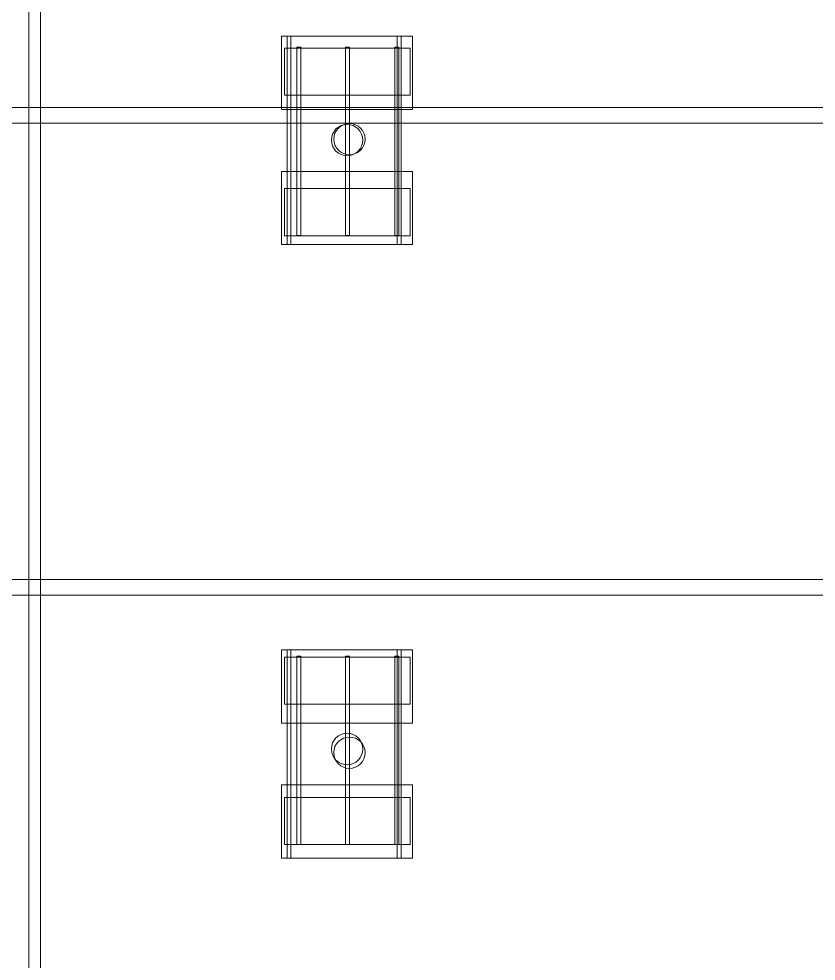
# Model space of a CAD drawing. Header units: inches. Extents: x -10671 to 1761, y -674 to 7170.
# Drawn here: x -3984.3 to -3679.6, y 2754.8 to 3114.8 of the extents above; entities that cross this region are included whole.
import ezdxf

# ---------------------------------------------------------------- set-up
doc = ezdxf.new("R2010")
doc.units = ezdxf.units.IN
doc.header["$LTSCALE"] = 19.2
doc.header["$MEASUREMENT"] = 0
for name, color, linetype, lineweight, true_color in [('PDF', 6, 'Continuous', 5, 0xff00ff), ('Venue-Airwall Closed', 7, 'Continuous', 5, 0x000000), ('Venue-Rigging Steel-High', 7, 'Continuous', 5, 0x800000)]:
    doc.layers.add(name, color=color, linetype=linetype, lineweight=lineweight, true_color=true_color)
doc.layers.add('Venue-Ceiling-Lights', color=7, linetype='Continuous', lineweight=5)

# ---------------------------------------------------------------- blocks, each defined once
blk = doc.blocks.new('Group-1822-1')
at = {"layer": 'PDF'}
for points in [[(-3860.03, 3074.42, 388), (-3860.03, 3074.42, 398), (-3858.86, 3074.53, 398), (-3858.86, 3074.53, 388)], [(-3858.86, 3074.53, 388), (-3858.86, 3074.53, 398), (-3857.69, 3074.42, 398), (-3857.69, 3074.42, 388)], [(-3864.4, 3070.83, 388), (-3864.4, 3070.83, 398), (-3863.85, 3071.87, 398), (-3863.85, 3071.87, 388)], [(-3863.85, 3071.87, 388), (-3863.85, 3071.87, 398), (-3863.1, 3072.78, 398), (-3863.1, 3072.78, 388)], [(-3863.1, 3072.78, 388), (-3863.1, 3072.78, 398), (-3862.19, 3073.52, 398), (-3862.19, 3073.52, 388)], [(-3862.19, 3073.52, 388), (-3862.19, 3073.52, 398), (-3861.15, 3074.08, 398), (-3861.15, 3074.08, 388)], [(-3861.15, 3074.08, 388), (-3861.15, 3074.08, 398), (-3860.03, 3074.42, 398), (-3860.03, 3074.42, 388)], [(-3857.69, 3074.42, 388), (-3857.69, 3074.42, 398), (-3856.56, 3074.08, 398), (-3856.56, 3074.08, 388)], [(-3856.56, 3074.08, 388), (-3856.56, 3074.08, 398), (-3855.52, 3073.52, 398), (-3855.52, 3073.52, 388)], [(-3855.52, 3073.52, 388), (-3855.52, 3073.52, 398), (-3854.61, 3072.78, 398), (-3854.61, 3072.78, 388)], [(-3854.61, 3072.78, 388), (-3854.61, 3072.78, 398), (-3853.87, 3071.87, 398), (-3853.87, 3071.87, 388)], [(-3853.87, 3071.87, 388), (-3853.87, 3071.87, 398), (-3853.31, 3070.83, 398), (-3853.31, 3070.83, 388)], [(-3864.86, 3068.53, 388), (-3864.86, 3068.53, 398), (-3864.74, 3069.7, 398), (-3864.74, 3069.7, 388)], [(-3864.74, 3067.36, 388), (-3864.74, 3067.36, 398), (-3864.86, 3068.53, 398), (-3864.86, 3068.53, 388)], [(-3864.74, 3069.7, 388), (-3864.74, 3069.7, 398), (-3864.4, 3070.83, 398), (-3864.4, 3070.83, 388)], [(-3864.4, 3066.24, 388), (-3864.4, 3066.24, 398), (-3864.74, 3067.36, 398), (-3864.74, 3067.36, 388)], [(-3853.31, 3070.83, 388), (-3853.31, 3070.83, 398), (-3852.97, 3069.7, 398), (-3852.97, 3069.7, 388)], [(-3852.97, 3067.36, 388), (-3852.97, 3067.36, 398), (-3853.31, 3066.24, 398), (-3853.31, 3066.24, 388)], [(-3852.97, 3069.7, 388), (-3852.97, 3069.7, 398), (-3852.86, 3068.53, 398), (-3852.86, 3068.53, 388)], [(-3852.86, 3068.53, 388), (-3852.86, 3068.53, 398), (-3852.97, 3067.36, 398), (-3852.97, 3067.36, 388)], [(-3863.85, 3065.2, 388), (-3863.85, 3065.2, 398), (-3864.4, 3066.24, 398), (-3864.4, 3066.24, 388)], [(-3863.1, 3064.29, 388), (-3863.1, 3064.29, 398), (-3863.85, 3065.2, 398), (-3863.85, 3065.2, 388)], [(-3862.19, 3063.54, 388), (-3862.19, 3063.54, 398), (-3863.1, 3064.29, 398), (-3863.1, 3064.29, 388)], [(-3854.61, 3064.29, 388), (-3854.61, 3064.29, 398), (-3855.52, 3063.54, 398), (-3855.52, 3063.54, 388)], [(-3853.87, 3065.2, 388), (-3853.87, 3065.2, 398), (-3854.61, 3064.29, 398), (-3854.61, 3064.29, 388)], [(-3853.31, 3066.24, 388), (-3853.31, 3066.24, 398), (-3853.87, 3065.2, 398), (-3853.87, 3065.2, 388)], [(-3861.15, 3062.99, 388), (-3861.15, 3062.99, 398), (-3862.19, 3063.54, 398), (-3862.19, 3063.54, 388)], [(-3860.03, 3062.65, 388), (-3860.03, 3062.65, 398), (-3861.15, 3062.99, 398), (-3861.15, 3062.99, 388)], [(-3858.86, 3062.53, 388), (-3858.86, 3062.53, 398), (-3860.03, 3062.65, 398), (-3860.03, 3062.65, 388)], [(-3857.69, 3062.65, 388), (-3857.69, 3062.65, 398), (-3858.86, 3062.53, 398), (-3858.86, 3062.53, 388)], [(-3856.56, 3062.99, 388), (-3856.56, 3062.99, 398), (-3857.69, 3062.65, 398), (-3857.69, 3062.65, 388)], [(-3855.52, 3063.54, 388), (-3855.52, 3063.54, 398), (-3856.56, 3062.99, 398), (-3856.56, 3062.99, 388)]]:
    blk.add_3dface(points, dxfattribs=at)
for points, invisible_edges in [([(-3860.03, 3074.42, 398), (-3858.86, 3074.53, 398), (-3857.69, 3074.42, 398), (-3860.03, 3074.42, 398)], 12), ([(-3857.69, 3074.42, 388), (-3858.86, 3074.53, 388), (-3860.03, 3074.42, 388), (-3857.69, 3074.42, 388)], 12), ([(-3864.74, 3067.36, 398), (-3862.19, 3073.52, 398), (-3857.69, 3074.42, 398), (-3864.74, 3067.36, 398)], 15), ([(-3864.74, 3067.36, 398), (-3857.69, 3074.42, 398), (-3852.97, 3067.36, 398), (-3864.74, 3067.36, 398)], 15), ([(-3864.74, 3067.36, 398), (-3863.85, 3071.87, 398), (-3862.19, 3073.52, 398), (-3864.74, 3067.36, 398)], 15), ([(-3864.74, 3069.7, 398), (-3864.4, 3070.83, 398), (-3863.85, 3071.87, 398), (-3864.74, 3069.7, 398)], 12), ([(-3864.74, 3067.36, 398), (-3864.74, 3069.7, 398), (-3863.85, 3071.87, 398), (-3864.74, 3067.36, 398)], 15), ([(-3863.85, 3071.87, 388), (-3864.4, 3070.83, 388), (-3864.74, 3069.7, 388), (-3863.85, 3071.87, 388)], 12), ([(-3863.85, 3071.87, 388), (-3864.74, 3069.7, 388), (-3864.74, 3067.36, 388), (-3863.85, 3071.87, 388)], 15), ([(-3863.85, 3071.87, 388), (-3864.74, 3067.36, 388), (-3863.1, 3064.29, 388), (-3863.85, 3071.87, 388)], 15), ([(-3860.03, 3074.42, 388), (-3862.19, 3073.52, 388), (-3863.85, 3071.87, 388), (-3860.03, 3074.42, 388)], 15), ([(-3855.52, 3073.52, 388), (-3860.03, 3074.42, 388), (-3863.85, 3071.87, 388), (-3855.52, 3073.52, 388)], 15), ([(-3863.85, 3071.87, 398), (-3863.1, 3072.78, 398), (-3862.19, 3073.52, 398), (-3863.85, 3071.87, 398)], 12), ([(-3862.19, 3073.52, 388), (-3863.1, 3072.78, 388), (-3863.85, 3071.87, 388), (-3862.19, 3073.52, 388)], 12), ([(-3852.97, 3067.36, 388), (-3855.52, 3073.52, 388), (-3863.85, 3071.87, 388), (-3852.97, 3067.36, 388)], 15), ([(-3863.85, 3071.87, 388), (-3863.1, 3064.29, 388), (-3852.97, 3067.36, 388), (-3863.85, 3071.87, 388)], 15), ([(-3862.19, 3073.52, 398), (-3861.15, 3074.08, 398), (-3860.03, 3074.42, 398), (-3862.19, 3073.52, 398)], 12), ([(-3862.19, 3073.52, 398), (-3860.03, 3074.42, 398), (-3857.69, 3074.42, 398), (-3862.19, 3073.52, 398)], 15), ([(-3860.03, 3074.42, 388), (-3861.15, 3074.08, 388), (-3862.19, 3073.52, 388), (-3860.03, 3074.42, 388)], 12), ([(-3855.52, 3073.52, 388), (-3857.69, 3074.42, 388), (-3860.03, 3074.42, 388), (-3855.52, 3073.52, 388)], 15), ([(-3857.69, 3074.42, 398), (-3856.56, 3074.08, 398), (-3855.52, 3073.52, 398), (-3857.69, 3074.42, 398)], 12), ([(-3857.69, 3074.42, 398), (-3855.52, 3073.52, 398), (-3853.87, 3071.87, 398), (-3857.69, 3074.42, 398)], 15), ([(-3857.69, 3074.42, 398), (-3853.87, 3071.87, 398), (-3852.97, 3067.36, 398), (-3857.69, 3074.42, 398)], 15), ([(-3855.52, 3073.52, 388), (-3856.56, 3074.08, 388), (-3857.69, 3074.42, 388), (-3855.52, 3073.52, 388)], 12), ([(-3855.52, 3073.52, 398), (-3854.61, 3072.78, 398), (-3853.87, 3071.87, 398), (-3855.52, 3073.52, 398)], 12), ([(-3853.87, 3071.87, 388), (-3854.61, 3072.78, 388), (-3855.52, 3073.52, 388), (-3853.87, 3071.87, 388)], 12), ([(-3852.97, 3067.36, 388), (-3853.87, 3071.87, 388), (-3855.52, 3073.52, 388), (-3852.97, 3067.36, 388)], 15), ([(-3853.87, 3071.87, 398), (-3853.31, 3070.83, 398), (-3852.97, 3069.7, 398), (-3853.87, 3071.87, 398)], 12), ([(-3853.87, 3071.87, 398), (-3852.97, 3069.7, 398), (-3852.97, 3067.36, 398), (-3853.87, 3071.87, 398)], 15), ([(-3852.97, 3069.7, 388), (-3853.31, 3070.83, 388), (-3853.87, 3071.87, 388), (-3852.97, 3069.7, 388)], 12), ([(-3852.97, 3067.36, 388), (-3852.97, 3069.7, 388), (-3853.87, 3071.87, 388), (-3852.97, 3067.36, 388)], 15), ([(-3864.74, 3067.36, 398), (-3864.86, 3068.53, 398), (-3864.74, 3069.7, 398), (-3864.74, 3067.36, 398)], 12), ([(-3864.74, 3069.7, 388), (-3864.86, 3068.53, 388), (-3864.74, 3067.36, 388), (-3864.74, 3069.7, 388)], 12), ([(-3863.1, 3064.29, 398), (-3864.4, 3066.24, 398), (-3864.74, 3067.36, 398), (-3863.1, 3064.29, 398)], 13), ([(-3857.69, 3062.65, 398), (-3863.1, 3064.29, 398), (-3864.74, 3067.36, 398), (-3857.69, 3062.65, 398)], 15), ([(-3852.97, 3067.36, 398), (-3857.69, 3062.65, 398), (-3864.74, 3067.36, 398), (-3852.97, 3067.36, 398)], 15), ([(-3864.74, 3067.36, 388), (-3864.4, 3066.24, 388), (-3863.1, 3064.29, 388), (-3864.74, 3067.36, 388)], 14), ([(-3863.1, 3064.29, 388), (-3857.69, 3062.65, 388), (-3852.97, 3067.36, 388), (-3863.1, 3064.29, 388)], 15), ([(-3852.97, 3067.36, 398), (-3854.61, 3064.29, 398), (-3857.69, 3062.65, 398), (-3852.97, 3067.36, 398)], 15), ([(-3857.69, 3062.65, 388), (-3854.61, 3064.29, 388), (-3852.97, 3067.36, 388), (-3857.69, 3062.65, 388)], 15), ([(-3852.97, 3067.36, 398), (-3853.31, 3066.24, 398), (-3854.61, 3064.29, 398), (-3852.97, 3067.36, 398)], 14), ([(-3854.61, 3064.29, 388), (-3853.31, 3066.24, 388), (-3852.97, 3067.36, 388), (-3854.61, 3064.29, 388)], 13), ([(-3852.97, 3069.7, 398), (-3852.86, 3068.53, 398), (-3852.97, 3067.36, 398), (-3852.97, 3069.7, 398)], 12), ([(-3852.97, 3067.36, 388), (-3852.86, 3068.53, 388), (-3852.97, 3069.7, 388), (-3852.97, 3067.36, 388)], 12), ([(-3863.1, 3064.29, 398), (-3863.85, 3065.2, 398), (-3864.4, 3066.24, 398), (-3863.1, 3064.29, 398)], 12), ([(-3864.4, 3066.24, 388), (-3863.85, 3065.2, 388), (-3863.1, 3064.29, 388), (-3864.4, 3066.24, 388)], 12), ([(-3860.03, 3062.65, 398), (-3862.19, 3063.54, 398), (-3863.1, 3064.29, 398), (-3860.03, 3062.65, 398)], 13), ([(-3857.69, 3062.65, 398), (-3860.03, 3062.65, 398), (-3863.1, 3064.29, 398), (-3857.69, 3062.65, 398)], 15), ([(-3863.1, 3064.29, 388), (-3862.19, 3063.54, 388), (-3860.03, 3062.65, 388), (-3863.1, 3064.29, 388)], 14), ([(-3863.1, 3064.29, 388), (-3860.03, 3062.65, 388), (-3857.69, 3062.65, 388), (-3863.1, 3064.29, 388)], 15), ([(-3854.61, 3064.29, 398), (-3855.52, 3063.54, 398), (-3857.69, 3062.65, 398), (-3854.61, 3064.29, 398)], 14), ([(-3857.69, 3062.65, 388), (-3855.52, 3063.54, 388), (-3854.61, 3064.29, 388), (-3857.69, 3062.65, 388)], 13), ([(-3853.31, 3066.24, 398), (-3853.87, 3065.2, 398), (-3854.61, 3064.29, 398), (-3853.31, 3066.24, 398)], 12), ([(-3854.61, 3064.29, 388), (-3853.87, 3065.2, 388), (-3853.31, 3066.24, 388), (-3854.61, 3064.29, 388)], 12), ([(-3860.03, 3062.65, 398), (-3861.15, 3062.99, 398), (-3862.19, 3063.54, 398), (-3860.03, 3062.65, 398)], 12), ([(-3862.19, 3063.54, 388), (-3861.15, 3062.99, 388), (-3860.03, 3062.65, 388), (-3862.19, 3063.54, 388)], 12), ([(-3857.69, 3062.65, 398), (-3858.86, 3062.53, 398), (-3860.03, 3062.65, 398), (-3857.69, 3062.65, 398)], 12), ([(-3860.03, 3062.65, 388), (-3858.86, 3062.53, 388), (-3857.69, 3062.65, 388), (-3860.03, 3062.65, 388)], 12), ([(-3855.52, 3063.54, 398), (-3856.56, 3062.99, 398), (-3857.69, 3062.65, 398), (-3855.52, 3063.54, 398)], 12), ([(-3857.69, 3062.65, 388), (-3856.56, 3062.99, 388), (-3855.52, 3063.54, 388), (-3857.69, 3062.65, 388)], 12)]:
    blk.add_3dface(points, dxfattribs=dict(at, invisible_edges=invisible_edges))
blk = doc.blocks.new('Group-1823-1')
at = {"layer": 'PDF'}
for points in [[(-3882.73, 3103.64, 393.91), (-3882.73, 3103.64, 397.91), (-3834.73, 3103.64, 397.91), (-3834.73, 3103.64, 393.91)], [(-3882.73, 3085.64, 393.91), (-3882.73, 3085.64, 397.91), (-3882.73, 3103.64, 397.91), (-3882.73, 3103.64, 393.91)], [(-3834.73, 3103.64, 397.91), (-3882.73, 3103.64, 397.91), (-3882.73, 3085.64, 397.91), (-3834.73, 3085.64, 397.91)], [(-3834.73, 3085.64, 393.91), (-3882.73, 3085.64, 393.91), (-3882.73, 3103.64, 393.91), (-3834.73, 3103.64, 393.91)], [(-3834.73, 3103.64, 393.91), (-3834.73, 3103.64, 397.91), (-3834.73, 3085.64, 397.91), (-3834.73, 3085.64, 393.91)], [(-3834.73, 3085.64, 393.91), (-3834.73, 3085.64, 397.91), (-3882.73, 3085.64, 397.91), (-3882.73, 3085.64, 393.91)]]:
    blk.add_3dface(points, dxfattribs=at)
blk = doc.blocks.new('Group-1824-1')
at = {"layer": 'PDF'}
for points in [[(-3840.63, 3104.03, 397.97), (-3840.63, 3104.03, 398.97), (-3839.13, 3104.03, 398.97), (-3839.13, 3104.03, 397.97)], [(-3840.63, 3032.03, 397.97), (-3840.63, 3032.03, 398.97), (-3840.63, 3104.03, 398.97), (-3840.63, 3104.03, 397.97)], [(-3839.13, 3104.03, 398.97), (-3840.63, 3104.03, 398.97), (-3840.63, 3032.03, 398.97), (-3839.13, 3032.03, 398.97)], [(-3839.13, 3032.03, 397.97), (-3840.63, 3032.03, 397.97), (-3840.63, 3104.03, 397.97), (-3839.13, 3104.03, 397.97)], [(-3839.13, 3104.03, 397.97), (-3839.13, 3104.03, 398.97), (-3839.13, 3032.03, 398.97), (-3839.13, 3032.03, 397.97)], [(-3839.13, 3032.03, 397.97), (-3839.13, 3032.03, 398.97), (-3840.63, 3032.03, 398.97), (-3840.63, 3032.03, 397.97)]]:
    blk.add_3dface(points, dxfattribs=at)
blk = doc.blocks.new('Group-1825-1')
at = {"layer": 'PDF'}
for points in [[(-3859.45, 3104.03, 397.97), (-3859.45, 3104.03, 398.97), (-3857.95, 3104.03, 398.97), (-3857.95, 3104.03, 397.97)], [(-3859.45, 3032.03, 397.97), (-3859.45, 3032.03, 398.97), (-3859.45, 3104.03, 398.97), (-3859.45, 3104.03, 397.97)], [(-3857.95, 3104.03, 398.97), (-3859.45, 3104.03, 398.97), (-3859.45, 3032.03, 398.97), (-3857.95, 3032.03, 398.97)], [(-3857.95, 3032.03, 397.97), (-3859.45, 3032.03, 397.97), (-3859.45, 3104.03, 397.97), (-3857.95, 3104.03, 397.97)], [(-3857.95, 3104.03, 397.97), (-3857.95, 3104.03, 398.97), (-3857.95, 3032.03, 398.97), (-3857.95, 3032.03, 397.97)], [(-3857.95, 3032.03, 397.97), (-3857.95, 3032.03, 398.97), (-3859.45, 3032.03, 398.97), (-3859.45, 3032.03, 397.97)]]:
    blk.add_3dface(points, dxfattribs=at)
blk = doc.blocks.new('Group-1826-1')
at = {"layer": 'PDF'}
for points in [[(-3878.04, 3104.03, 397.97), (-3878.04, 3104.03, 398.97), (-3876.54, 3104.03, 398.97), (-3876.54, 3104.03, 397.97)], [(-3878.04, 3032.03, 397.97), (-3878.04, 3032.03, 398.97), (-3878.04, 3104.03, 398.97), (-3878.04, 3104.03, 397.97)], [(-3876.54, 3104.03, 398.97), (-3878.04, 3104.03, 398.97), (-3878.04, 3032.03, 398.97), (-3876.54, 3032.03, 398.97)], [(-3876.54, 3032.03, 397.97), (-3878.04, 3032.03, 397.97), (-3878.04, 3104.03, 397.97), (-3876.54, 3104.03, 397.97)], [(-3876.54, 3104.03, 397.97), (-3876.54, 3104.03, 398.97), (-3876.54, 3032.03, 398.97), (-3876.54, 3032.03, 397.97)], [(-3876.54, 3032.03, 397.97), (-3876.54, 3032.03, 398.97), (-3878.04, 3032.03, 398.97), (-3878.04, 3032.03, 397.97)]]:
    blk.add_3dface(points, dxfattribs=at)
blk = doc.blocks.new('Group-1827-1')
at = {"layer": 'PDF'}
for points in [[(-3882.73, 3050.01, 393.91), (-3882.73, 3050.01, 397.91), (-3834.73, 3050.01, 397.91), (-3834.73, 3050.01, 393.91)], [(-3882.73, 3032.01, 393.91), (-3882.73, 3032.01, 397.91), (-3882.73, 3050.01, 397.91), (-3882.73, 3050.01, 393.91)], [(-3834.73, 3050.01, 397.91), (-3882.73, 3050.01, 397.91), (-3882.73, 3032.01, 397.91), (-3834.73, 3032.01, 397.91)], [(-3834.73, 3032.01, 393.91), (-3882.73, 3032.01, 393.91), (-3882.73, 3050.01, 393.91), (-3834.73, 3050.01, 393.91)], [(-3834.73, 3050.01, 393.91), (-3834.73, 3050.01, 397.91), (-3834.73, 3032.01, 397.91), (-3834.73, 3032.01, 393.91)], [(-3834.73, 3032.01, 393.91), (-3834.73, 3032.01, 397.91), (-3882.73, 3032.01, 397.91), (-3882.73, 3032.01, 393.91)]]:
    blk.add_3dface(points, dxfattribs=at)
blk = doc.blocks.new('Group-1828-1')
at = {"layer": 'PDF'}
for name in ['Group-1823-1', 'Group-1826-1', 'Group-1825-1', 'Group-1824-1', 'Group-1822-1', 'Group-1827-1']:
    blk.add_blockref(name, (0, 0), dxfattribs=at)
blk = doc.blocks.new('Group-1829-1')
at = {"layer": 'PDF'}
for points, invisible_edges in [([(-3864.86, 2835.9, 398), (-3864.4, 2838.2, 398), (-3861.15, 2841.45, 398), (-3864.86, 2835.9, 398)], 15), ([(-3864.86, 2835.9, 398), (-3861.15, 2841.45, 398), (-3855.52, 2840.89, 398), (-3864.86, 2835.9, 398)], 15), ([(-3855.52, 2840.89, 398), (-3856.56, 2830.36, 398), (-3864.86, 2835.9, 398), (-3855.52, 2840.89, 398)], 15), ([(-3864.4, 2838.2, 398), (-3863.1, 2840.15, 398), (-3861.15, 2841.45, 398), (-3864.4, 2838.2, 398)], 15), ([(-3861.15, 2841.45, 388), (-3863.1, 2840.15, 388), (-3864.4, 2838.2, 388), (-3861.15, 2841.45, 388)], 15), ([(-3861.15, 2841.45, 388), (-3864.4, 2838.2, 388), (-3861.15, 2830.36, 388), (-3861.15, 2841.45, 388)], 15), ([(-3863.1, 2840.15, 398), (-3862.19, 2840.89, 398), (-3861.15, 2841.45, 398), (-3863.1, 2840.15, 398)], 12), ([(-3861.15, 2841.45, 388), (-3862.19, 2840.89, 388), (-3863.1, 2840.15, 388), (-3861.15, 2841.45, 388)], 12), ([(-3861.15, 2841.45, 398), (-3860.03, 2841.79, 398), (-3857.69, 2841.79, 398), (-3861.15, 2841.45, 398)], 14), ([(-3861.15, 2841.45, 398), (-3857.69, 2841.79, 398), (-3855.52, 2840.89, 398), (-3861.15, 2841.45, 398)], 15), ([(-3857.69, 2841.79, 388), (-3860.03, 2841.79, 388), (-3861.15, 2841.45, 388), (-3857.69, 2841.79, 388)], 13), ([(-3855.52, 2840.89, 388), (-3857.69, 2841.79, 388), (-3861.15, 2841.45, 388), (-3855.52, 2840.89, 388)], 15), ([(-3853.31, 2838.2, 388), (-3855.52, 2840.89, 388), (-3861.15, 2841.45, 388), (-3853.31, 2838.2, 388)], 15), ([(-3861.15, 2830.36, 388), (-3853.31, 2838.2, 388), (-3861.15, 2841.45, 388), (-3861.15, 2830.36, 388)], 15), ([(-3860.03, 2841.79, 398), (-3858.86, 2841.9, 398), (-3857.69, 2841.79, 398), (-3860.03, 2841.79, 398)], 12), ([(-3857.69, 2841.79, 388), (-3858.86, 2841.9, 388), (-3860.03, 2841.79, 388), (-3857.69, 2841.79, 388)], 12), ([(-3857.69, 2841.79, 398), (-3856.56, 2841.45, 398), (-3855.52, 2840.89, 398), (-3857.69, 2841.79, 398)], 12), ([(-3855.52, 2840.89, 388), (-3856.56, 2841.45, 388), (-3857.69, 2841.79, 388), (-3855.52, 2840.89, 388)], 12), ([(-3855.52, 2840.89, 398), (-3852.97, 2834.73, 398), (-3856.56, 2830.36, 398), (-3855.52, 2840.89, 398)], 15), ([(-3855.52, 2840.89, 398), (-3854.61, 2840.15, 398), (-3853.87, 2839.24, 398), (-3855.52, 2840.89, 398)], 12), ([(-3855.52, 2840.89, 398), (-3853.87, 2839.24, 398), (-3853.31, 2838.2, 398), (-3855.52, 2840.89, 398)], 13), ([(-3855.52, 2840.89, 398), (-3853.31, 2838.2, 398), (-3852.97, 2834.73, 398), (-3855.52, 2840.89, 398)], 15), ([(-3853.87, 2839.24, 388), (-3854.61, 2840.15, 388), (-3855.52, 2840.89, 388), (-3853.87, 2839.24, 388)], 12), ([(-3853.31, 2838.2, 388), (-3853.87, 2839.24, 388), (-3855.52, 2840.89, 388), (-3853.31, 2838.2, 388)], 14), ([(-3864.86, 2835.9, 398), (-3864.74, 2837.07, 398), (-3864.4, 2838.2, 398), (-3864.86, 2835.9, 398)], 12), ([(-3864.4, 2838.2, 388), (-3864.74, 2837.07, 388), (-3864.86, 2835.9, 388), (-3864.4, 2838.2, 388)], 12), ([(-3864.4, 2838.2, 388), (-3864.86, 2835.9, 388), (-3863.85, 2832.57, 388), (-3864.4, 2838.2, 388)], 15), ([(-3864.4, 2838.2, 398), (-3863.85, 2839.24, 398), (-3863.1, 2840.15, 398), (-3864.4, 2838.2, 398)], 12), ([(-3863.1, 2840.15, 388), (-3863.85, 2839.24, 388), (-3864.4, 2838.2, 388), (-3863.1, 2840.15, 388)], 12), ([(-3864.4, 2838.2, 388), (-3863.85, 2832.57, 388), (-3861.15, 2830.36, 388), (-3864.4, 2838.2, 388)], 15), ([(-3861.15, 2830.36, 388), (-3854.61, 2831.66, 388), (-3853.31, 2838.2, 388), (-3861.15, 2830.36, 388)], 15), ([(-3854.61, 2831.66, 388), (-3852.97, 2834.73, 388), (-3853.31, 2838.2, 388), (-3854.61, 2831.66, 388)], 15), ([(-3853.31, 2838.2, 398), (-3852.97, 2837.07, 398), (-3852.86, 2835.9, 398), (-3853.31, 2838.2, 398)], 12), ([(-3853.31, 2838.2, 398), (-3852.86, 2835.9, 398), (-3852.97, 2834.73, 398), (-3853.31, 2838.2, 398)], 13), ([(-3852.86, 2835.9, 388), (-3852.97, 2837.07, 388), (-3853.31, 2838.2, 388), (-3852.86, 2835.9, 388)], 12), ([(-3852.97, 2834.73, 388), (-3852.86, 2835.9, 388), (-3853.31, 2838.2, 388), (-3852.97, 2834.73, 388)], 14), ([(-3863.85, 2832.57, 398), (-3864.74, 2834.73, 398), (-3864.86, 2835.9, 398), (-3863.85, 2832.57, 398)], 13), ([(-3863.1, 2831.66, 398), (-3863.85, 2832.57, 398), (-3864.86, 2835.9, 398), (-3863.1, 2831.66, 398)], 14), ([(-3856.56, 2830.36, 398), (-3863.1, 2831.66, 398), (-3864.86, 2835.9, 398), (-3856.56, 2830.36, 398)], 15), ([(-3864.86, 2835.9, 388), (-3864.74, 2834.73, 388), (-3863.85, 2832.57, 388), (-3864.86, 2835.9, 388)], 14), ([(-3863.85, 2832.57, 398), (-3864.4, 2833.61, 398), (-3864.74, 2834.73, 398), (-3863.85, 2832.57, 398)], 12), ([(-3864.74, 2834.73, 388), (-3864.4, 2833.61, 388), (-3863.85, 2832.57, 388), (-3864.74, 2834.73, 388)], 12), ([(-3852.97, 2834.73, 398), (-3854.61, 2831.66, 398), (-3856.56, 2830.36, 398), (-3852.97, 2834.73, 398)], 15), ([(-3852.97, 2834.73, 398), (-3853.87, 2832.57, 398), (-3854.61, 2831.66, 398), (-3852.97, 2834.73, 398)], 13), ([(-3854.61, 2831.66, 388), (-3853.87, 2832.57, 388), (-3852.97, 2834.73, 388), (-3854.61, 2831.66, 388)], 14), ([(-3852.97, 2834.73, 398), (-3853.31, 2833.61, 398), (-3853.87, 2832.57, 398), (-3852.97, 2834.73, 398)], 12), ([(-3853.87, 2832.57, 388), (-3853.31, 2833.61, 388), (-3852.97, 2834.73, 388), (-3853.87, 2832.57, 388)], 12), ([(-3863.85, 2832.57, 388), (-3863.1, 2831.66, 388), (-3861.15, 2830.36, 388), (-3863.85, 2832.57, 388)], 14), ([(-3861.15, 2830.36, 398), (-3862.19, 2830.91, 398), (-3863.1, 2831.66, 398), (-3861.15, 2830.36, 398)], 12), ([(-3860.03, 2830.02, 398), (-3861.15, 2830.36, 398), (-3863.1, 2831.66, 398), (-3860.03, 2830.02, 398)], 14), ([(-3856.56, 2830.36, 398), (-3860.03, 2830.02, 398), (-3863.1, 2831.66, 398), (-3856.56, 2830.36, 398)], 15), ([(-3863.1, 2831.66, 388), (-3862.19, 2830.91, 388), (-3861.15, 2830.36, 388), (-3863.1, 2831.66, 388)], 12), ([(-3861.15, 2830.36, 388), (-3857.69, 2830.02, 388), (-3854.61, 2831.66, 388), (-3861.15, 2830.36, 388)], 15), ([(-3861.15, 2830.36, 388), (-3860.03, 2830.02, 388), (-3857.69, 2830.02, 388), (-3861.15, 2830.36, 388)], 14), ([(-3856.56, 2830.36, 398), (-3857.69, 2830.02, 398), (-3860.03, 2830.02, 398), (-3856.56, 2830.36, 398)], 14), ([(-3857.69, 2830.02, 398), (-3858.86, 2829.9, 398), (-3860.03, 2830.02, 398), (-3857.69, 2830.02, 398)], 12), ([(-3860.03, 2830.02, 388), (-3858.86, 2829.9, 388), (-3857.69, 2830.02, 388), (-3860.03, 2830.02, 388)], 12), ([(-3857.69, 2830.02, 388), (-3856.56, 2830.36, 388), (-3854.61, 2831.66, 388), (-3857.69, 2830.02, 388)], 14), ([(-3854.61, 2831.66, 398), (-3855.52, 2830.91, 398), (-3856.56, 2830.36, 398), (-3854.61, 2831.66, 398)], 12), ([(-3856.56, 2830.36, 388), (-3855.52, 2830.91, 388), (-3854.61, 2831.66, 388), (-3856.56, 2830.36, 388)], 12)]:
    blk.add_3dface(points, dxfattribs=dict(at, invisible_edges=invisible_edges))
for points in [[(-3863.1, 2840.15, 388), (-3863.1, 2840.15, 398), (-3862.19, 2840.89, 398), (-3862.19, 2840.89, 388)], [(-3862.19, 2840.89, 388), (-3862.19, 2840.89, 398), (-3861.15, 2841.45, 398), (-3861.15, 2841.45, 388)], [(-3861.15, 2841.45, 388), (-3861.15, 2841.45, 398), (-3860.03, 2841.79, 398), (-3860.03, 2841.79, 388)], [(-3860.03, 2841.79, 388), (-3860.03, 2841.79, 398), (-3858.86, 2841.9, 398), (-3858.86, 2841.9, 388)], [(-3858.86, 2841.9, 388), (-3858.86, 2841.9, 398), (-3857.69, 2841.79, 398), (-3857.69, 2841.79, 388)], [(-3857.69, 2841.79, 388), (-3857.69, 2841.79, 398), (-3856.56, 2841.45, 398), (-3856.56, 2841.45, 388)], [(-3856.56, 2841.45, 388), (-3856.56, 2841.45, 398), (-3855.52, 2840.89, 398), (-3855.52, 2840.89, 388)], [(-3855.52, 2840.89, 388), (-3855.52, 2840.89, 398), (-3854.61, 2840.15, 398), (-3854.61, 2840.15, 388)], [(-3864.86, 2835.9, 388), (-3864.86, 2835.9, 398), (-3864.74, 2837.07, 398), (-3864.74, 2837.07, 388)], [(-3864.74, 2837.07, 388), (-3864.74, 2837.07, 398), (-3864.4, 2838.2, 398), (-3864.4, 2838.2, 388)], [(-3864.4, 2838.2, 388), (-3864.4, 2838.2, 398), (-3863.85, 2839.24, 398), (-3863.85, 2839.24, 388)], [(-3863.85, 2839.24, 388), (-3863.85, 2839.24, 398), (-3863.1, 2840.15, 398), (-3863.1, 2840.15, 388)], [(-3854.61, 2840.15, 388), (-3854.61, 2840.15, 398), (-3853.87, 2839.24, 398), (-3853.87, 2839.24, 388)], [(-3853.87, 2839.24, 388), (-3853.87, 2839.24, 398), (-3853.31, 2838.2, 398), (-3853.31, 2838.2, 388)], [(-3853.31, 2838.2, 388), (-3853.31, 2838.2, 398), (-3852.97, 2837.07, 398), (-3852.97, 2837.07, 388)], [(-3852.97, 2837.07, 388), (-3852.97, 2837.07, 398), (-3852.86, 2835.9, 398), (-3852.86, 2835.9, 388)], [(-3864.74, 2834.73, 388), (-3864.74, 2834.73, 398), (-3864.86, 2835.9, 398), (-3864.86, 2835.9, 388)], [(-3864.4, 2833.61, 388), (-3864.4, 2833.61, 398), (-3864.74, 2834.73, 398), (-3864.74, 2834.73, 388)], [(-3863.85, 2832.57, 388), (-3863.85, 2832.57, 398), (-3864.4, 2833.61, 398), (-3864.4, 2833.61, 388)], [(-3853.31, 2833.61, 388), (-3853.31, 2833.61, 398), (-3853.87, 2832.57, 398), (-3853.87, 2832.57, 388)], [(-3852.97, 2834.73, 388), (-3852.97, 2834.73, 398), (-3853.31, 2833.61, 398), (-3853.31, 2833.61, 388)], [(-3852.86, 2835.9, 388), (-3852.86, 2835.9, 398), (-3852.97, 2834.73, 398), (-3852.97, 2834.73, 388)], [(-3863.1, 2831.66, 388), (-3863.1, 2831.66, 398), (-3863.85, 2832.57, 398), (-3863.85, 2832.57, 388)], [(-3862.19, 2830.91, 388), (-3862.19, 2830.91, 398), (-3863.1, 2831.66, 398), (-3863.1, 2831.66, 388)], [(-3861.15, 2830.36, 388), (-3861.15, 2830.36, 398), (-3862.19, 2830.91, 398), (-3862.19, 2830.91, 388)], [(-3860.03, 2830.02, 388), (-3860.03, 2830.02, 398), (-3861.15, 2830.36, 398), (-3861.15, 2830.36, 388)], [(-3858.86, 2829.9, 388), (-3858.86, 2829.9, 398), (-3860.03, 2830.02, 398), (-3860.03, 2830.02, 388)], [(-3857.69, 2830.02, 388), (-3857.69, 2830.02, 398), (-3858.86, 2829.9, 398), (-3858.86, 2829.9, 388)], [(-3856.56, 2830.36, 388), (-3856.56, 2830.36, 398), (-3857.69, 2830.02, 398), (-3857.69, 2830.02, 388)], [(-3855.52, 2830.91, 388), (-3855.52, 2830.91, 398), (-3856.56, 2830.36, 398), (-3856.56, 2830.36, 388)], [(-3854.61, 2831.66, 388), (-3854.61, 2831.66, 398), (-3855.52, 2830.91, 398), (-3855.52, 2830.91, 388)], [(-3853.87, 2832.57, 388), (-3853.87, 2832.57, 398), (-3854.61, 2831.66, 398), (-3854.61, 2831.66, 388)]]:
    blk.add_3dface(points, dxfattribs=at)
blk = doc.blocks.new('Group-1830-1')
at = {"layer": 'PDF'}
for points in [[(-3882.73, 2871.01, 393.91), (-3882.73, 2871.01, 397.91), (-3834.73, 2871.01, 397.91), (-3834.73, 2871.01, 393.91)], [(-3882.73, 2853.01, 393.91), (-3882.73, 2853.01, 397.91), (-3882.73, 2871.01, 397.91), (-3882.73, 2871.01, 393.91)], [(-3834.73, 2871.01, 397.91), (-3882.73, 2871.01, 397.91), (-3882.73, 2853.01, 397.91), (-3834.73, 2853.01, 397.91)], [(-3834.73, 2853.01, 393.91), (-3882.73, 2853.01, 393.91), (-3882.73, 2871.01, 393.91), (-3834.73, 2871.01, 393.91)], [(-3834.73, 2871.01, 393.91), (-3834.73, 2871.01, 397.91), (-3834.73, 2853.01, 397.91), (-3834.73, 2853.01, 393.91)], [(-3834.73, 2853.01, 393.91), (-3834.73, 2853.01, 397.91), (-3882.73, 2853.01, 397.91), (-3882.73, 2853.01, 393.91)]]:
    blk.add_3dface(points, dxfattribs=at)
blk = doc.blocks.new('Group-1831-1')
at = {"layer": 'PDF'}
for points in [[(-3840.63, 2871.4, 397.97), (-3840.63, 2871.4, 398.97), (-3839.13, 2871.4, 398.97), (-3839.13, 2871.4, 397.97)], [(-3840.63, 2799.4, 397.97), (-3840.63, 2799.4, 398.97), (-3840.63, 2871.4, 398.97), (-3840.63, 2871.4, 397.97)], [(-3839.13, 2871.4, 398.97), (-3840.63, 2871.4, 398.97), (-3840.63, 2799.4, 398.97), (-3839.13, 2799.4, 398.97)], [(-3839.13, 2799.4, 397.97), (-3840.63, 2799.4, 397.97), (-3840.63, 2871.4, 397.97), (-3839.13, 2871.4, 397.97)], [(-3839.13, 2871.4, 397.97), (-3839.13, 2871.4, 398.97), (-3839.13, 2799.4, 398.97), (-3839.13, 2799.4, 397.97)], [(-3839.13, 2799.4, 397.97), (-3839.13, 2799.4, 398.97), (-3840.63, 2799.4, 398.97), (-3840.63, 2799.4, 397.97)]]:
    blk.add_3dface(points, dxfattribs=at)
blk = doc.blocks.new('Group-1832-1')
at = {"layer": 'PDF'}
for points in [[(-3859.45, 2871.4, 397.97), (-3859.45, 2871.4, 398.97), (-3857.95, 2871.4, 398.97), (-3857.95, 2871.4, 397.97)], [(-3859.45, 2799.4, 397.97), (-3859.45, 2799.4, 398.97), (-3859.45, 2871.4, 398.97), (-3859.45, 2871.4, 397.97)], [(-3857.95, 2871.4, 398.97), (-3859.45, 2871.4, 398.97), (-3859.45, 2799.4, 398.97), (-3857.95, 2799.4, 398.97)], [(-3857.95, 2799.4, 397.97), (-3859.45, 2799.4, 397.97), (-3859.45, 2871.4, 397.97), (-3857.95, 2871.4, 397.97)], [(-3857.95, 2871.4, 397.97), (-3857.95, 2871.4, 398.97), (-3857.95, 2799.4, 398.97), (-3857.95, 2799.4, 397.97)], [(-3857.95, 2799.4, 397.97), (-3857.95, 2799.4, 398.97), (-3859.45, 2799.4, 398.97), (-3859.45, 2799.4, 397.97)]]:
    blk.add_3dface(points, dxfattribs=at)
blk = doc.blocks.new('Group-1833-1')
at = {"layer": 'PDF'}
for points in [[(-3878.04, 2871.4, 397.97), (-3878.04, 2871.4, 398.97), (-3876.54, 2871.4, 398.97), (-3876.54, 2871.4, 397.97)], [(-3878.04, 2799.4, 397.97), (-3878.04, 2799.4, 398.97), (-3878.04, 2871.4, 398.97), (-3878.04, 2871.4, 397.97)], [(-3876.54, 2871.4, 398.97), (-3878.04, 2871.4, 398.97), (-3878.04, 2799.4, 398.97), (-3876.54, 2799.4, 398.97)], [(-3876.54, 2799.4, 397.97), (-3878.04, 2799.4, 397.97), (-3878.04, 2871.4, 397.97), (-3876.54, 2871.4, 397.97)], [(-3876.54, 2871.4, 397.97), (-3876.54, 2871.4, 398.97), (-3876.54, 2799.4, 398.97), (-3876.54, 2799.4, 397.97)], [(-3876.54, 2799.4, 397.97), (-3876.54, 2799.4, 398.97), (-3878.04, 2799.4, 398.97), (-3878.04, 2799.4, 397.97)]]:
    blk.add_3dface(points, dxfattribs=at)
blk = doc.blocks.new('Group-1834-1')
at = {"layer": 'PDF'}
for points in [[(-3882.73, 2817.38, 393.91), (-3882.73, 2817.38, 397.91), (-3834.73, 2817.38, 397.91), (-3834.73, 2817.38, 393.91)], [(-3882.73, 2799.38, 393.91), (-3882.73, 2799.38, 397.91), (-3882.73, 2817.38, 397.91), (-3882.73, 2817.38, 393.91)], [(-3834.73, 2817.38, 397.91), (-3882.73, 2817.38, 397.91), (-3882.73, 2799.38, 397.91), (-3834.73, 2799.38, 397.91)], [(-3834.73, 2799.38, 393.91), (-3882.73, 2799.38, 393.91), (-3882.73, 2817.38, 393.91), (-3834.73, 2817.38, 393.91)], [(-3834.73, 2817.38, 393.91), (-3834.73, 2817.38, 397.91), (-3834.73, 2799.38, 397.91), (-3834.73, 2799.38, 393.91)], [(-3834.73, 2799.38, 393.91), (-3834.73, 2799.38, 397.91), (-3882.73, 2799.38, 397.91), (-3882.73, 2799.38, 393.91)]]:
    blk.add_3dface(points, dxfattribs=at)
blk = doc.blocks.new('Group-1835-1')
at = {"layer": 'PDF'}
for name in ['Group-1830-1', 'Group-1833-1', 'Group-1832-1', 'Group-1831-1', 'Group-1829-1', 'Group-1834-1']:
    blk.add_blockref(name, (0, 0), dxfattribs=at)
blk = doc.blocks.new('Group-2717-1')
at = {"layer": 'Venue-Ceiling-Lights', "color": 7, "linetype": 'Continuous', "lineweight": 5, "flags": 128}
for points in [[(-3883.87, 3108.18), (-3833.87, 3108.18), (-3833.87, 3080.18), (-3883.87, 3080.18)], [(-3881.81, 3108.18), (-3880.31, 3108.18), (-3880.31, 3028.59), (-3881.81, 3028.59)], [(-3839.72, 3108.18), (-3838.22, 3108.18), (-3838.22, 3028.59), (-3839.72, 3028.59)], [(-3883.87, 3056.59), (-3833.87, 3056.59), (-3833.87, 3028.59), (-3883.87, 3028.59)]]:
    blk.add_lwpolyline(points, close=True, dxfattribs=at)
at = {"layer": 'Venue-Ceiling-Lights', "color": 7, "linetype": 'Continuous', "lineweight": 5}
blk.add_circle((-3857.95, 3068.89), 6, dxfattribs=at)
blk = doc.blocks.new('Group-2723-1')
at = {"layer": 'Venue-Ceiling-Lights', "color": 7, "linetype": 'Continuous', "lineweight": 5, "flags": 128}
for points in [[(-3883.87, 2873.76), (-3833.87, 2873.76), (-3833.87, 2845.76), (-3883.87, 2845.76)], [(-3881.81, 2873.76), (-3880.31, 2873.76), (-3880.31, 2794.17), (-3881.81, 2794.17)], [(-3839.72, 2873.76), (-3838.22, 2873.76), (-3838.22, 2794.17), (-3839.72, 2794.17)], [(-3883.87, 2822.17), (-3833.87, 2822.17), (-3833.87, 2794.17), (-3883.87, 2794.17)]]:
    blk.add_lwpolyline(points, close=True, dxfattribs=at)
at = {"layer": 'Venue-Ceiling-Lights', "color": 7, "linetype": 'Continuous', "lineweight": 5}
blk.add_circle((-3857.95, 2834.47), 6, dxfattribs=at)

msp = doc.modelspace()

# ---------------------------------------------------------------- linework, layer by layer
at = {"layer": 'Venue-Airwall Closed'}
for p, q in [((-3980.5, 756.3), (-3980.5, 3963.29)), ((-3976, 756.3), (-3976, 3963.29))]:
    msp.add_line(p, q, dxfattribs=at)
at = {"layer": 'Venue-Rigging Steel-High'}
for p, q in [((-3974.72, 3081.04), (-6109.87, 3081.04)), ((-3975.08, 3081.04), (-2552.03, 3081.04)), ((-3974.72, 3075.04), (-6109.87, 3075.04)), ((-3975.08, 3075.04), (-2552.03, 3075.04)), ((-3974.72, 2900.7), (-6109.87, 2900.7)), ((-3975.08, 2900.7), (-2552.03, 2900.7)), ((-3974.72, 2894.7), (-6109.87, 2894.7)), ((-3975.08, 2894.7), (-2552.03, 2894.7))]:
    msp.add_line(p, q, dxfattribs=at)

# ---------------------------------------------------------------- block references
at = {"layer": 'PDF'}
for name in ['Group-1828-1', 'Group-1835-1']:
    msp.add_blockref(name, (0, 0), dxfattribs=at)
at = {"layer": 'Venue-Ceiling-Lights', "color": 7}
for name in ['Group-2717-1', 'Group-2723-1']:
    msp.add_blockref(name, (0, 0), dxfattribs=at)

doc.saveas('drawing.dxf')
